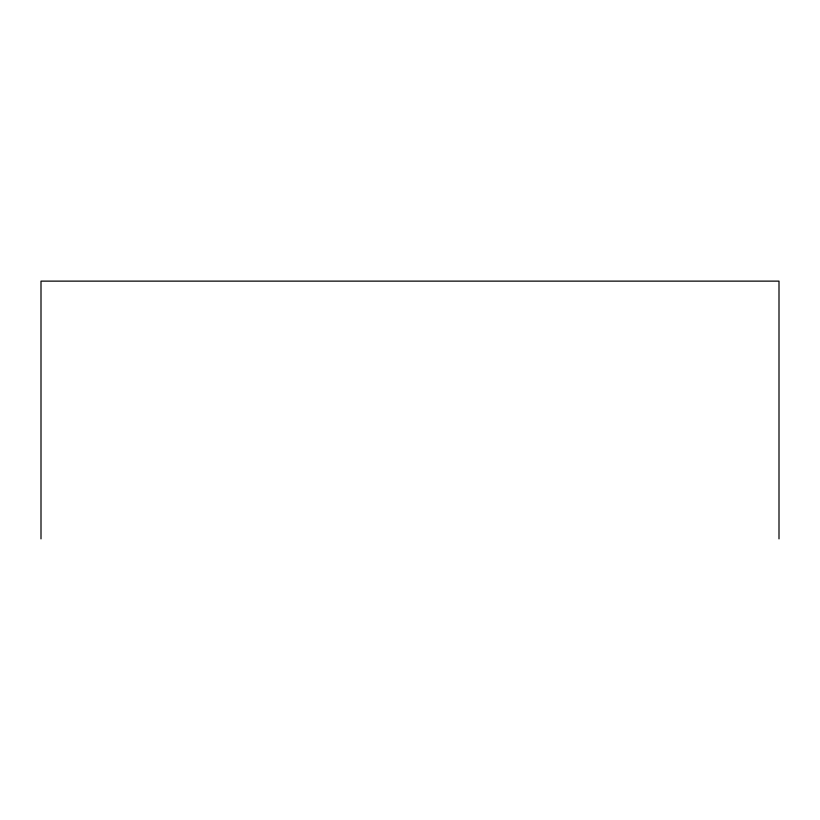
<?xml version="1.0" encoding="UTF-8"?>
<svg xmlns="http://www.w3.org/2000/svg" width="820" height="820" viewBox="0 0 820 820"><rect width="100%" height="100%" fill="white"/><g stroke="black" fill="none" stroke-linecap="round" stroke-linejoin="round"><path stroke-width="1.23" d="M779 538.873L779 281.127L41 281.127L41 538.873"/></g></svg>
